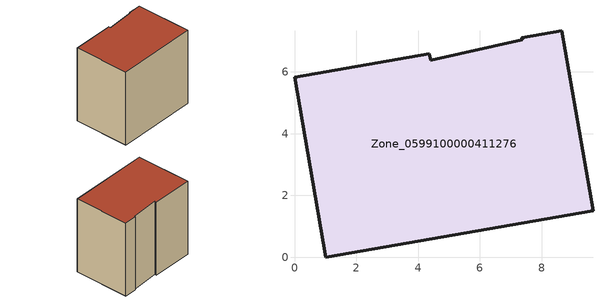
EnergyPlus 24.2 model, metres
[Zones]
Zone_0599100000411276
 floor ground (C_G): 4.41,6.37 7.37,7.04 7.36,7.11 8.65,7.33 9.66,1.51 1.02,0 0,5.82 4.37,6.59 z0
 wall outside (C_F): 9.66,1.51 8.65,7.33 7.36,7.11 7.37,7.04 4.41,6.37 4.37,6.59 0,5.82 1.02,0 9.66,1.51 z0:8.28
 roof outside (C_R): 8.65,7.33 7.36,7.11 7.37,7.04 4.41,6.37 4.37,6.59 0,5.82 1.02,0 9.66,1.51 z8.28
[BUILDING]
Pand.0599100000411276: North Axis=0; Terrain=City; Loads Convergence Tolerance Value=0.04; Temperature Convergence Tolerance Value=0.4; Solar Distribution=FullExterior; Maximum Number of Warmup Days=25; Minimum Number of Warmup Days=1
[Site:Location]
Rotterdam.The.Hague.AP_ZH_NLD Design_Conditions: Latitude=51.96; Longitude=4.45; Time Zone=1; Elevation=-4.5
[SITE:GROUNDTEMPERATURE:BUILDINGSURFACE]
18, 18, 18, 18, 18, 18, 18, 18, 18, 18, 18, 18
[MATERIAL] Thermal Absorptance=0.9; Solar Absorptance=0.7; Visible Absorptance=0.7
Name | Roughness | Thickness | Conductivity | Density | Specific Heat
G.TC.1992-2005 | MediumSmooth | 0.15 | 0.06 | 540 | 1210
F.TC.1992-2005 | Rough | 0.3 | 0.12 | 1920 | 840
R.TC.1992-2005 | MediumRough | 0.2 | 0.08 | 1500 | 1000
[CONSTRUCTION]
C_G: G.TC.1992-2005
C_F: F.TC.1992-2005
C_R: R.TC.1992-2005
[ZONE]
Zone_0599100000411276: Type=1; Multiplier=1; Ceiling Height=Autocalculate; Volume=Autocalculate; Floor Area=autocalculate; Part of Total Floor Area=Yes
[ZONEINFILTRATION:DESIGNFLOWRATE]
Infil_Zone_0599100000411276: Zone or ZoneList or Space or SpaceList=Zone_0599100000411276; Schedule=AlwaysOn; Design Flow Rate Calculation Method=Flow/Area; Flow Rate per Floor Area=0.0015; Constant Term Coefficient=1; Temperature Term Coefficient=0; Velocity Term Coefficient=0; Velocity Squared Term Coefficient=0
[HVACTEMPLATE:ZONE:IDEALLOADSAIRSYSTEM]
Zone_0599100000411276: Maximum Heating Supply Air Temperature=50; Minimum Cooling Supply Air Temperature=13; Maximum Heating Supply Air Humidity Ratio=0.0156; Minimum Cooling Supply Air Humidity Ratio=0.0077; Heating Limit=NoLimit; Cooling Limit=NoLimit; Dehumidification Control Type=ConstantSensibleHeatRatio; Cooling Sensible Heat Ratio=0.7; Dehumidification Setpoint=60; Humidification Control Type=None; Humidification Setpoint=30; Outdoor Air Method=None; Outdoor Air Flow Rate per Person=0.00944; Outdoor Air Flow Rate per Zone Floor Area=0; Outdoor Air Flow Rate per Zone=0; Demand Controlled Ventilation Type=None; Outdoor Air Economizer Type=NoEconomizer; Heat Recovery Type=None; Sensible Heat Recovery Effectiveness=0.7; Latent Heat Recovery Effectiveness=0.65
[ZONECONTROL:THERMOSTAT]
ThermostatControl_Zone_0599100000411276: Zone or ZoneList=Zone_0599100000411276; Control Type Schedule=DualSetpointControlType; Control 1=Thermostat_Zone_0599100000411276; Temperature Difference Between Cutout And Setpoint=0
[THERMOSTATSETPOINT:DUALSETPOINT]
Thermostat_Zone_0599100000411276: Heating Setpoint Temperature Schedule=HeatingSetpoint_Zone_0599100000411276; Cooling Setpoint Temperature Schedule=CoolingSetpoint_Zone_0599100000411276
[SCHEDULE:COMPACT]
HeatingSetpoint_Zone_0599100000411276: Through: 12/31, For: AllDays, Until: 24:00, 21
CoolingSetpoint_Zone_0599100000411276: Through: 12/31, For: AllDays, Until: 24:00, 24
DualSetpointControlType: Through: 12/31, For: AllDays, Until: 24:00, 4
AlwaysOn: Through: 12/31, For: AllDays, Until: 24:00, 1
